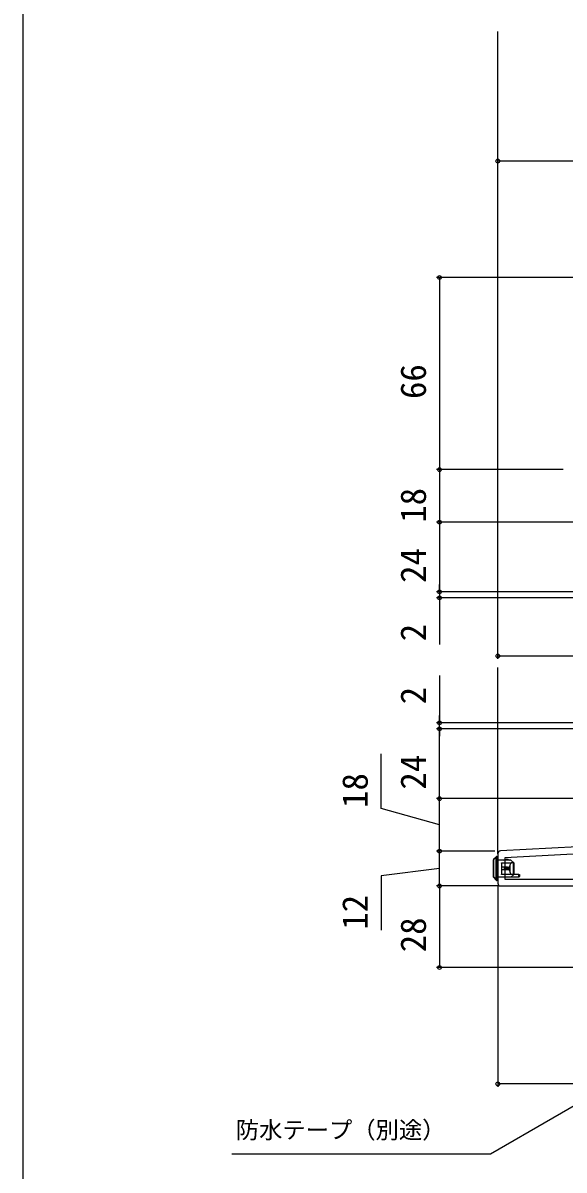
# Model space of a CAD drawing. Units: millimetres, scale not verified. Extents: x -525 to 525, y -783 to 779.
# Drawn here: x -525 to -339.2, y -70.8 to 323.2 of the extents above; entities that cross this region are included whole.
import ezdxf
from ezdxf.enums import TextEntityAlignment as Align

# ---------------------------------------------------------------- set-up
doc = ezdxf.new("R2010")
doc.units = ezdxf.units.MM
doc.header["$LTSCALE"] = 4
for name, color, linetype in [('0-2_YKK_11', 7, 'Continuous'), ('0-4_YKK_12', 2, 'Continuous'), ('0-5_YKK_13', 4, 'Continuous'), ('0-7_YKK_D', 6, 'Continuous'), ('0-8_YKK_ZWAK', 7, 'Continuous')]:
    doc.layers.add(name, color=color, linetype=linetype)
doc.styles.add('ＭＳ ゴシック', font='')
doc.styles.get('ＭＳ ゴシック').set_extended_font_data('MS Gothic')

msp = doc.modelspace()

# ---------------------------------------------------------------- linework, layer by layer
at = {"layer": '0-2_YKK_11'}
msp.add_line((-361.999, 37.851), (-361.999, 27.8), dxfattribs=at)
for points in [[(-310.784, 55.626), (-309.792, 50), (-314.599, 50), (-314.599, 55.356), (-314.057, 56.224), (-314.376, 56.8), (-316.999, 56.8), (-316.999, 41.158), (-361.052, 38.85)], [(-360.999, 26.8), (-300.399, 26.8), (-300.399, -1.2), (-296.999, -1.2), (-296.999, 0.7), (-297.499, 1.2), (-297.999, 1.7), (-297.999, 26.8), (-246.999, 26.8), (-246.999, 31.042), (-247.119, 31.225), (-247.119, 31.775), (-246.999, 31.958), (-246.999, 34.6)]]:
    msp.add_lwpolyline(points, dxfattribs=at)
msp.add_lwpolyline([(-316.999, 38.755), (-359.599, 36.522), (-359.599, 29.2), (-316.999, 29.2)], close=True, dxfattribs=at)
for centre, start, end in [((-360.999, 37.851), 93.00003, 180), ((-360.999, 27.8), 180.00001, 269.99999)]:
    msp.add_arc(centre, 1, start, end, dxfattribs=at)
at = {"layer": '0-4_YKK_12'}
for p, q in [((-361.999, 104.801), (-361.999, 320.299)), ((-361.999, 37.851), (-361.999, 101.801))]:
    msp.add_line(p, q, dxfattribs=at)
at = {"layer": '0-5_YKK_13'}
for p, q in [((-363.499, 29.876), (-363.499, 35.776)), ((-363.493, 35.776), (-363.499, 35.776)), ((-362.673, 36.596), (-363.493, 35.776)), ((-363.493, 35.776), (-363.493, 29.924)), ((-362.547, 29.7), (-362.547, 35.9)), ((-362.253, 35.9), (-362.547, 35.9)), ((-362.375, 36.9), (-362.379, 36.895)), ((-362.253, 35.9), (-362.253, 29.7)), ((-361.999, 35.9), (-361.999, 29.7)), ((-357.499, 35.7), (-361.999, 35.7)), ((-360.699, 34.8), (-357.263, 34.8)), ((-360.699, 34.696), (-360.699, 34.8)), ((-360.699, 34.696), (-360.699, 33.3)), ((-357.442, 34.696), (-360.699, 34.696)), ((-359.799, 33.3), (-360.699, 33.3)), ((-360.699, 33.3), (-360.699, 32.3)), ((-360.699, 32.3), (-360.699, 30.904)), ((-359.799, 33.3), (-359.799, 32.3)), ((-359.358, 33.3), (-359.799, 33.3)), ((-359.216, 32.3), (-359.358, 32.3)), ((-359.216, 33.3), (-359.216, 32.3)), ((-358.799, 33.3), (-359.216, 33.3)), ((-358.799, 32.3), (-359.216, 32.3)), ((-358.799, 33.3), (-358.799, 32.3)), ((-358.667, 33.3), (-358.799, 33.3)), ((-358.667, 32.3), (-358.799, 32.3)), ((-358.485, 32.3), (-358.667, 32.3)), ((-358.485, 33.3), (-358.485, 32.3)), ((-358.45, 32.3), (-358.485, 32.3)), ((-358.45, 33.3), (-358.258, 33.3)), ((-358.258, 32.3), (-358.45, 32.3)), ((-358.258, 33.3), (-358.258, 32.3)), ((-358.027, 33.3), (-358.258, 33.3)), ((-358.027, 32.3), (-358.258, 32.3)), ((-358.027, 33.3), (-358.027, 32.3)), ((-357.887, 33.696), (-357.887, 31.904)), ((-356.564, 34.8), (-357.263, 34.8)), ((-356.564, 30.8), (-356.564, 34.8)), ((-363.493, 29.924), (-362.63, 29.061)), ((-362.487, 28.788), (-362.548, 28.849)), ((-362.253, 29.7), (-362.547, 29.7)), ((-362.336, 28.787), (-362.275, 28.7)), ((-357.499, 29.8), (-361.999, 29.8)), ((-360.699, 30.904), (-357.442, 30.904)), ((-357.499, 29.8), (-356.499, 30.8)), ((-354.799, 29.8), (-357.499, 29.8)), ((-356.564, 30.8), (-357.263, 30.8)), ((-354.799, 30.8), (-354.499, 30.8))]:
    msp.add_line(p, q, dxfattribs=at)
for points in [[(-363.411, 35.988), (-362.591, 36.808), (-362.587, 36.812)], [(-362.375, 36.9), (-361.999, 36.9), (-361.999, 35.9), (-362.253, 35.9)], [(-359.866, 35.7), (-358.799, 36.1), (-357.999, 35.7)], [(-356.564, 34.8), (-356.499, 34.8), (-357.499, 35.7)], [(-359.358, 32.3), (-359.799, 32.3), (-360.699, 32.3)], [(-359.358, 32.3), (-359.358, 33.3), (-359.216, 33.3)], [(-358.667, 32.3), (-358.667, 33.3), (-358.485, 33.3)], [(-358.45, 32.3), (-358.45, 33.3), (-358.485, 33.3)], [(-358.027, 33.3), (-357.947, 33.494), (-357.887, 33.696)], [(-357.887, 31.904), (-357.946, 32.102), (-358.027, 32.3)], [(-356.499, 34.8), (-356.499, 30.8), (-356.564, 30.8)], [(-362.548, 28.849), (-363.499, 29.8), (-363.499, 29.876)], [(-362.253, 29.7), (-361.999, 29.7), (-361.999, 28.7), (-362.275, 28.7)], [(-357.263, 30.8), (-360.699, 30.8), (-360.699, 30.904)], [(-354.799, 29.8), (-354.799, 30.8), (-356.499, 30.8)], [(-354.499, 30.8), (-354.499, 30.1), (-354.799, 29.8)]]:
    msp.add_lwpolyline(points, dxfattribs=at)
for centre, radius, start, end in [((-363.199, 35.776), 0.3, 135, 180), ((-363.21, 35.788), 0.284, 135.21566, 182.49633), ((-362.39, 36.609), 0.284, 135.21566, 182.49633), ((-362.369, 36.591), 0.304, 91.7644, 179.04855), ((-362.382, 36.599), 0.295, 89.30544, 134.94469), ((-362.375, 36.6), 0.3, 90, 135), ((-362.347, 29.049), 0.284, 177.50367, 224.78434), ((-362.318, 29.101), 0.314, 187.32627, 266.78077), ((-362.383, 29.023), 0.24, 226.38814, 281.18869), ((-362.275, 29), 0.3, 225, 270)]:
    msp.add_arc(centre, radius, start, end, dxfattribs=at)
for centre, major_axis, ratio, start_param, end_param in [((-362.687, 35.9), (0, 0.7), 0.2, 4.712389, 6.1791526), ((-362.393, 35.9), (0, 1), 0.14, 4.712389, 6.1791526), ((-355.71, 32.8), (0, 2.9), 0.789474, 0.8581397, 1.2566748), ((-355.71, 32.8), (0, 2.9), 0.789474, 1.8849178, 2.283453), ((-357.263, 34.5), (0, 0.3), 0.789474, 6.2831853, 7.141325), ((-363.199, 29.924), (0.286, 0.119), 0.756388, 2.640578, 2.8379736), ((-362.687, 29.7), (0, 0.7), 0.2, 3.5625567, 4.712389), ((-362.393, 29.7), (0, 1), 0.14, 3.5625567, 4.712389), ((-357.263, 31.1), (0, 0.3), 0.789474, 2.283453, 3.1415927)]:
    msp.add_ellipse(centre, major_axis=major_axis, ratio=ratio, start_param=start_param, end_param=end_param, dxfattribs=at)
at = {"layer": '0-7_YKK_D'}
for p, q in [((-246.999, 275.804), (-361.999, 275.804)), ((-334.781, 235.798), (-382.999, 235.798)), ((-381.999, 235.798), (-381.999, 169.8)), ((-339.499, 169.8), (-382.999, 169.8)), ((-339.499, 169.8), (-382.999, 169.8)), ((-381.999, 169.8), (-381.999, 151.8)), ((-317.499, 151.8), (-382.999, 151.8)), ((-317.499, 151.8), (-382.999, 151.8)), ((-381.999, 151.8), (-381.999, 127.8)), ((-381.999, 127.8), (-381.999, 130.35)), ((-311.051, 127.8), (-382.999, 127.8)), ((-311.051, 127.8), (-382.999, 127.8)), ((-381.999, 127.8), (-381.999, 125.8)), ((-249.299, 125.8), (-382.999, 125.8)), ((-381.999, 125.8), (-381.999, 109.745)), ((-361.999, 105.8), (-246.999, 105.8)), ((-381.999, 99.047), (-381.999, 82.8)), ((-249.299, 82.8), (-382.999, 82.8)), ((-381.999, 82.8), (-381.999, 85.35)), ((-381.999, 80.801), (-381.999, 82.8)), ((-381.999, 80.801), (-381.999, 82.8)), ((-311.051, 80.801), (-382.999, 80.801)), ((-311.051, 80.801), (-382.999, 80.801)), ((-381.999, 56.8), (-381.999, 80.801)), ((-381.999, 80.801), (-381.999, 78.251)), ((-317.499, 56.8), (-382.999, 56.8)), ((-317.499, 56.8), (-382.999, 56.8)), ((-381.999, 38.8), (-381.999, 56.8)), ((-362.999, 38.802), (-382.999, 38.802)), ((-362.999, 38.8), (-382.999, 38.8)), ((-381.999, 26.802), (-381.999, 38.802)), ((-361.999, 26.802), (-382.999, 26.802)), ((-361.999, 26.802), (-382.999, 26.802)), ((-381.999, 26.802), (-381.999, -1.198)), ((-361.999, 26.802), (-361.999, -42.2)), ((-300.899, -1.198), (-382.999, -1.198)), ((-296.999, -41.2), (-361.999, -41.2))]:
    msp.add_line(p, q, dxfattribs=at)
for points in [[(-381.999, 47.8), (-401.999, 53.452), (-401.999, 72.247)], [(-381.999, 32.802), (-401.999, 30.344), (-401.999, 11.617)], [(-298.05, -26.894), (-300.259, -28.169), (-364.524, -65.272), (-453.242, -65.272)]]:
    msp.add_lwpolyline(points, dxfattribs=at)
for centre in [(-361.999, 275.804), (-381.999, 235.798), (-381.999, 169.8), (-381.999, 169.8), (-381.999, 151.8), (-381.999, 151.8), (-381.999, 127.8), (-381.999, 127.8), (-381.999, 125.8), (-361.999, 105.8), (-381.999, 82.8), (-381.999, 80.801), (-381.999, 80.801), (-381.999, 56.8), (-381.999, 56.8), (-381.999, 38.802), (-381.999, 38.8), (-381.999, 26.802), (-381.999, 26.802), (-381.999, -1.198), (-361.999, -41.2)]:
    msp.add_circle(centre, 0.637, dxfattribs=at)
at = {"layer": '0-8_YKK_ZWAK'}
msp.add_line((-525, 747.3), (-525, -782.7), dxfattribs=at)

# ---------------------------------------------------------------- texts
at = {"layer": '0-7_YKK_D', "style": 'ＭＳ ゴシック'}
for s, p in [('66', (-383.999, 194.072)), ('18', (-383.999, 151.561)), ('24', (-383.999, 130.902)), ('2', (-383.999, 110.859)), ('2', (-383.999, 89.206)), ('24', (-383.999, 59.903)), ('18', (-403.999, 53.611)), ('12', (-403.999, 11.776)), ('28', (-383.999, 4.04))]:
    msp.add_text(s, height=8.798, rotation=90, dxfattribs=at).set_placement(p, align=Align.BOTTOM_LEFT)
msp.add_text('防水テープ（別途）', height=5.865, dxfattribs=at).set_placement((-451.946, -61.686), align=Align.BOTTOM_LEFT)

doc.saveas('drawing.dxf')
